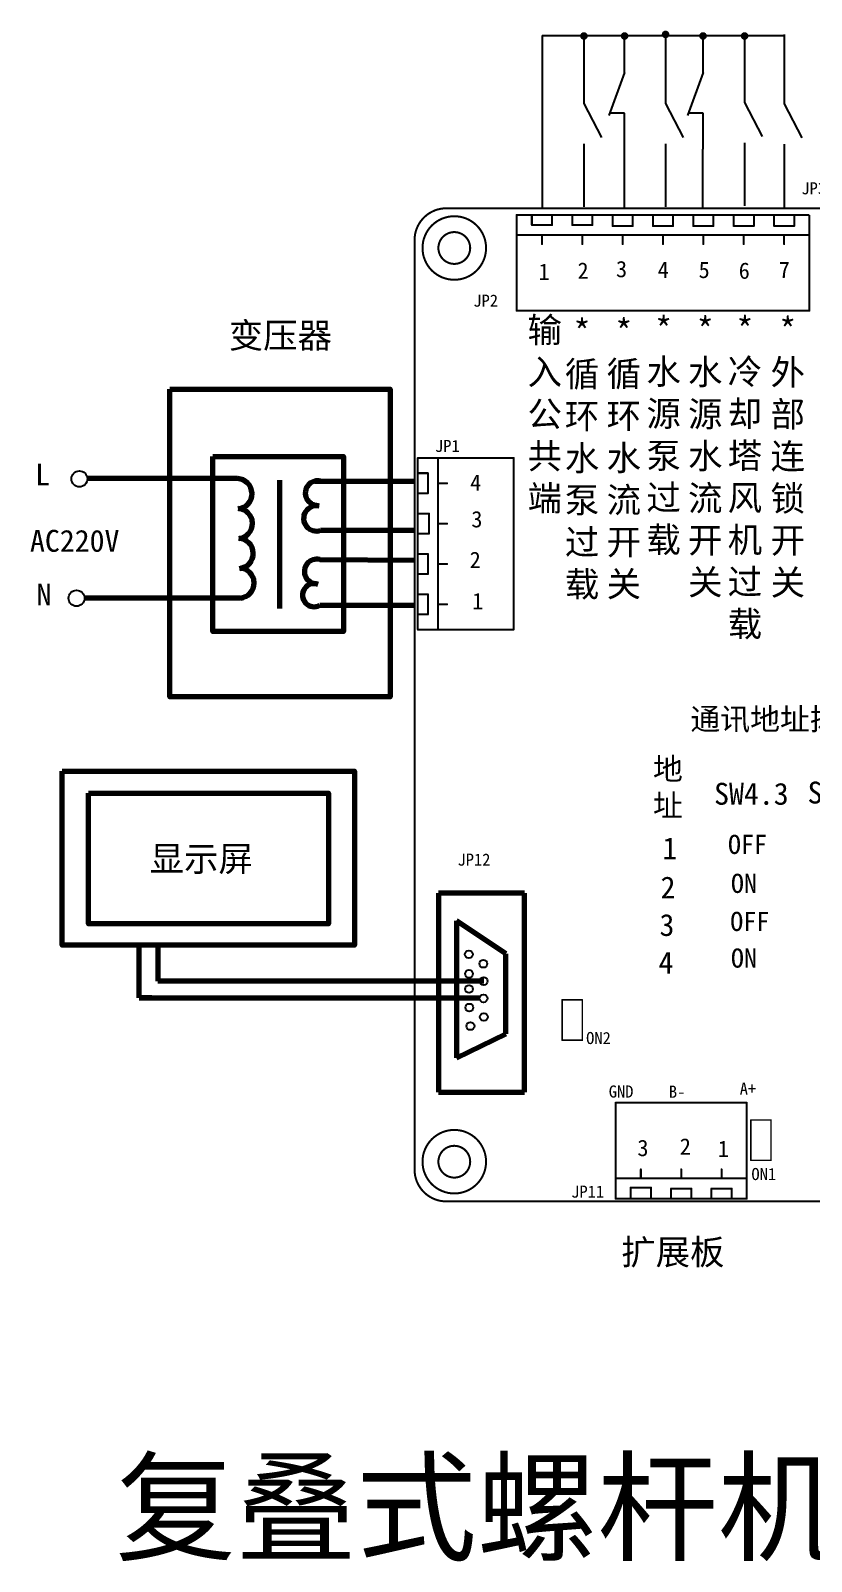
# Model space of a CAD drawing. Extents: x -2.3 to 11.7, y 28.4 to 36.9.
# Drawn here: x -2.28 to 1.59, y 29.16 to 36.74 of the extents above; entities that cross this region are included whole.
import ezdxf

# ---------------------------------------------------------------- set-up
doc = ezdxf.new("R2010")
doc.units = 0
doc.header["$MEASUREMENT"] = 0
doc.layers.get('0').update_dxf_attribs({"linetype": 'CONTINUOUS'})
for name, color, linetype in [('BOTTOMSOLDER', 250, 'CONTINUOUS'), ('instruction', 7, 'CONTINUOUS'), ('KEEPOUTLAYER', 250, 'CONTINUOUS'), ('MECHANICAL1', 251, 'CONTINUOUS'), ('TOPOVERLAY', 250, 'CONTINUOUS')]:
    doc.layers.add(name, color=color, linetype=linetype)
doc.styles.add('宋体', font='')
doc.styles.get('宋体').set_extended_font_data('SimSun')

# ---------------------------------------------------------------- blocks, each defined once
blk = doc.blocks.new('常闭2')
at = {"color": 0}
for p, q in [((1.28, 7.79), (1.28, 5.04)), ((1.28, 1.9), (2.48, 5.21)), ((1.28, 5.04), (2.42, 5.04)), ((1.28, 1.9), (1.28, -0.93))]:
    blk.add_line(p, q, dxfattribs=at)

msp = doc.modelspace()

# ---------------------------------------------------------------- hatches: boundary and pattern name
h = msp.add_hatch(color=256)
edge = h.paths.add_edge_path()
edge.add_arc((0.463, 36.7146), 0.0189, 180, 540)
h = msp.add_hatch(color=256)
edge = h.paths.add_edge_path()
edge.add_arc((0.6644, 36.7146), 0.0189, 180, 540)
h = msp.add_hatch(color=256)
edge = h.paths.add_edge_path()
edge.add_arc((0.8673, 36.7223), 0.0189, 180, 540)
h = msp.add_hatch(color=256)
edge = h.paths.add_edge_path()
edge.add_arc((1.0529, 36.7146), 0.0189, 180, 540)
h = msp.add_hatch(color=256)
edge = h.paths.add_edge_path()
edge.add_arc((1.259, 36.7146), 0.0189, 180, 540)

# ---------------------------------------------------------------- linework, layer by layer
at = {"layer": 'BOTTOMSOLDER', "color": 0, "linetype": 'Continuous'}
for p, q in [((0.2555, 36.7162), (0.2555, 35.8608)), ((0.2555, 36.7162), (1.4558, 36.7162)), ((0.4629, 36.7239), (0.4629, 36.3805)), ((0.8671, 36.7239), (0.8671, 36.3805)), ((1.2588, 36.7288), (1.2588, 36.3854)), ((1.4558, 36.7211), (1.4558, 36.3777)), ((0.4629, 36.3805), (0.4629, 36.3805)), ((0.4629, 36.3805), (0.5503, 36.2119)), ((0.8671, 36.3805), (0.9546, 36.2119)), ((0.8671, 36.3805), (0.8671, 36.3805)), ((1.2588, 36.3854), (1.3463, 36.2168)), ((1.2588, 36.3854), (1.2588, 36.3854)), ((1.4558, 36.3777), (1.5432, 36.2091)), ((0.5503, 36.2119), (0.5503, 36.2119)), ((0.9546, 36.2119), (0.9546, 36.2119)), ((1.2588, 36.1856), (1.2588, 35.8735)), ((1.3463, 36.2168), (1.3463, 36.2168)), ((0.4629, 36.1807), (0.4629, 35.8685)), ((0.8671, 36.1807), (0.8671, 35.8685)), ((1.4558, 36.1779), (1.4558, 35.8658))]:
    msp.add_line(p, q, dxfattribs=at)
at = {"layer": 'BOTTOMSOLDER', "color": 0, "linetype": 'Continuous', "lineweight": 80}
for p, q in [((-1.9961, 34.5211), (-1.9961, 34.5211)), ((-1.2535, 34.5211), (-1.9961, 34.5211)), ((-1.0461, 34.5133), (-1.0461, 33.8778)), ((-0.8722, 34.5084), (-0.3763, 34.5084)), ((-0.8417, 34.2651), (-0.3763, 34.2651)), ((-0.8464, 34.1202), (-0.3711, 34.1174)), ((-1.2393, 33.9292), (-2.0121, 33.9292)), ((-0.8464, 33.8938), (-0.3791, 33.8938)), ((0.1677, 32.4666), (-0.2575, 32.4666)), ((-0.2575, 32.4666), (-0.2571, 32.4568)), ((0.1677, 31.4808), (0.1677, 32.4666)), ((-0.2571, 32.4568), (-0.2571, 31.4808)), ((0.0767, 32.167), (-0.1683, 32.3302)), ((-0.1683, 32.3302), (-0.1683, 32.2931)), ((-0.1683, 32.2931), (-0.1683, 31.6513)), ((-1.7408, 32.1156), (-1.7408, 32.2087)), ((-1.647, 32.0313), (-1.647, 32.2087)), ((0.0767, 31.77), (0.0767, 32.167)), ((-1.7408, 31.9491), (-1.7408, 32.1156)), ((-0.0337, 32.0313), (-1.649, 32.0313)), ((-1.7408, 31.9491), (-0.0538, 31.9491)), ((-1.6778, 31.9491), (-1.7408, 31.9491)), ((-0.1683, 31.6513), (0.0767, 31.77)), ((-0.2571, 31.4808), (0.1677, 31.4808))]:
    msp.add_line(p, q, dxfattribs=at)
for points in [[(-1.5886, 34.9641), (-0.4978, 34.9641), (-0.4978, 33.4399), (-1.5886, 33.4399)], [(-1.376, 34.6315), (-0.7289, 34.6315), (-0.7289, 33.7632), (-1.376, 33.7632)], [(-2.1224, 33.0717), (-0.6739, 33.0717), (-0.6739, 32.2087), (-2.1224, 32.2087)], [(-1.9922, 32.9628), (-0.8027, 32.9628), (-0.8027, 32.3148), (-1.9922, 32.3148)]]:
    msp.add_lwpolyline(points, close=True, dxfattribs=at)
at = {"layer": 'BOTTOMSOLDER', "color": 0, "linetype": 'Continuous'}
for centre, radius in [((-2.037, 34.5199), 0.0395), ((-2.0511, 33.9286), 0.0395), ((-0.1075, 32.1639), 0.0194), ((-0.1075, 32.1639), 0.0194), ((-0.1068, 32.0675), 0.0194), ((-0.0357, 32.1173), 0.0194), ((-0.0357, 32.1173), 0.0194), ((-0.1065, 31.992), 0.0194), ((-0.1065, 31.992), 0.0194), ((-0.0337, 32.0313), 0.0194), ((-0.0347, 31.9454), 0.0194), ((-0.0347, 31.9454), 0.0194), ((-0.105, 31.9), 0.0194), ((-0.0331, 31.8534), 0.0194), ((-0.0995, 31.8085), 0.0194)]:
    msp.add_circle(centre, radius, dxfattribs=at)
at = {"layer": 'BOTTOMSOLDER', "color": 0, "linetype": 'Continuous', "lineweight": 80}
for centre, radius, start, end in [((-1.2564, 34.4465), 0.0747, 274.7493, 87.71897), ((-0.857, 34.4496), 0.0608, 75.50796, 271.17478), ((-1.2538, 34.2985), 0.0747, 274.7493, 87.71897), ((-0.8634, 34.3238), 0.0625, 77.28341, 290.21575), ((-1.2501, 34.1508), 0.0747, 274.7493, 87.71897), ((-1.2455, 34.0036), 0.0747, 274.7493, 87.71897), ((-0.8616, 34.0613), 0.0608, 75.50796, 271.17478), ((-0.8746, 33.9433), 0.057, 69.04348, 299.68451)]:
    msp.add_arc(centre, radius, start, end, dxfattribs=at)
at = {"layer": 'instruction', "color": 0}
for p, q in [((0.6642, 35.8608), (0.6642, 36.1541)), ((1.0527, 35.8608), (1.0527, 36.1541))]:
    msp.add_line(p, q, dxfattribs=at)
at = {"layer": 'KEEPOUTLAYER', "color": 0, "const_width": 0.01}
for points in [[(-0.3763, 35.7033, -0.414214), (-0.2188, 35.8608)], [(-0.2188, 30.9396, -0.414214), (-0.3763, 31.097)]]:
    msp.add_lwpolyline(points, format="xyb", dxfattribs=at)
at = {"layer": 'KEEPOUTLAYER', "color": 0}
for points, const_width in [([(-0.022, 35.664, 1), (-0.3369, 35.664, 1)], 0.01), ([(-0.3788, 35.7033, 1), (-0.3738, 35.7033, 1)], 0.005), ([(-0.3788, 35.7033, 1), (-0.3738, 35.7033, 1)], 0.005), ([(-0.3394, 35.664, 1), (-0.3344, 35.664, 1)], 0.005), ([(-0.0245, 35.664, 1), (-0.0195, 35.664, 1)], 0.005), ([(-0.022, 31.1364, 1), (-0.3369, 31.1364, 1)], 0.01), ([(-0.3394, 31.1364, 1), (-0.3344, 31.1364, 1)], 0.005), ([(-0.0245, 31.1364, 1), (-0.0195, 31.1364, 1)], 0.005), ([(-0.2213, 30.9396, 1), (-0.2163, 30.9396, 1)], 0.005), ([(-0.2213, 30.9396, 1), (-0.2163, 30.9396, 1)], 0.005)]:
    msp.add_lwpolyline(points, format="xyb", close=True, dxfattribs=dict(at, const_width=const_width))
at = {"layer": 'KEEPOUTLAYER', "color": 0, "const_width": 0.01}
for points in [[(-0.2188, 35.8608), (10.7185, 35.8608)], [(-0.3763, 31.097), (-0.3763, 35.7033)], [(-0.2188, 30.9396), (10.7185, 30.9396)]]:
    msp.add_lwpolyline(points, dxfattribs=at)
at = {"layer": 'MECHANICAL1', "color": 0}
for points, const_width in [([(-0.1007, 35.664, 1), (-0.2582, 35.664, 1)], 0.01), ([(-0.2607, 35.664, 1), (-0.2557, 35.664, 1)], 0.005), ([(-0.1032, 35.664, 1), (-0.0982, 35.664, 1)], 0.005), ([(-0.1007, 31.1364, 1), (-0.2582, 31.1364, 1)], 0.01), ([(-0.2607, 31.1364, 1), (-0.2557, 31.1364, 1)], 0.005), ([(-0.1032, 31.1364, 1), (-0.0982, 31.1364, 1)], 0.005)]:
    msp.add_lwpolyline(points, format="xyb", close=True, dxfattribs=dict(at, const_width=const_width))
at = {"layer": 'TOPOVERLAY', "color": 0}
for points, const_width in [([(0.1273, 35.8282, 1), (0.1323, 35.8282, 1)], 0.005), ([(0.1273, 35.8282, 1), (0.1323, 35.8282, 1)], 0.005), ([(0.2023, 35.8282, 1), (0.2073, 35.8282, 1)], 0.005), ([(0.3023, 35.8282, 1), (0.3073, 35.8282, 1)], 0.005), ([(0.6023, 35.8232, 1), (0.6073, 35.8232, 1)], 0.005), ([(0.7023, 35.8232, 1), (0.7073, 35.8232, 1)], 0.005), ([(0.8023, 35.8232, 1), (0.8073, 35.8232, 1)], 0.005), ([(0.9023, 35.8232, 1), (0.9073, 35.8232, 1)], 0.005), ([(1.0023, 35.8232, 1), (1.0073, 35.8232, 1)], 0.005), ([(1.1023, 35.8232, 1), (1.1073, 35.8232, 1)], 0.005), ([(1.2023, 35.8232, 1), (1.2073, 35.8232, 1)], 0.005), ([(1.3023, 35.8232, 1), (1.3073, 35.8232, 1)], 0.005), ([(1.4023, 35.8232, 1), (1.4073, 35.8232, 1)], 0.005), ([(1.5023, 35.8232, 1), (1.5073, 35.8232, 1)], 0.005), ([(0.1273, 35.7282, 1), (0.1323, 35.7282, 1)], 0.005), ([(0.2023, 35.7782, 1), (0.2073, 35.7782, 1)], 0.005), ([(0.2023, 35.7782, 1), (0.2073, 35.7782, 1)], 0.005), ([(0.2523, 35.7282, 1), (0.2573, 35.7282, 1)], 0.005), ([(0.3023, 35.7782, 1), (0.3073, 35.7782, 1)], 0.005), ([(0.3023, 35.7782, 1), (0.3073, 35.7782, 1)], 0.005), ([(0.4023, 35.7782, 1), (0.4073, 35.7782, 1)], 0.005), ([(0.4023, 35.7782, 1), (0.4073, 35.7782, 1)], 0.005), ([(0.4523, 35.7282, 1), (0.4573, 35.7282, 1)], 0.005), ([(0.5023, 35.7782, 1), (0.5073, 35.7782, 1)], 0.005), ([(0.5023, 35.7782, 1), (0.5073, 35.7782, 1)], 0.005), ([(0.6023, 35.7732, 1), (0.6073, 35.7732, 1)], 0.005), ([(0.6023, 35.7732, 1), (0.6073, 35.7732, 1)], 0.005), ([(0.6523, 35.7282, 1), (0.6573, 35.7282, 1)], 0.005), ([(0.7023, 35.7732, 1), (0.7073, 35.7732, 1)], 0.005), ([(0.7023, 35.7732, 1), (0.7073, 35.7732, 1)], 0.005), ([(0.8023, 35.7732, 1), (0.8073, 35.7732, 1)], 0.005), ([(0.8023, 35.7732, 1), (0.8073, 35.7732, 1)], 0.005), ([(0.8523, 35.7282, 1), (0.8573, 35.7282, 1)], 0.005), ([(0.9023, 35.7732, 1), (0.9073, 35.7732, 1)], 0.005), ([(0.9023, 35.7732, 1), (0.9073, 35.7732, 1)], 0.005), ([(0.9273, 35.7282, 1), (0.9323, 35.7282, 1)], 0.005), ([(0.9773, 35.7282, 1), (0.9823, 35.7282, 1)], 0.005), ([(1.0023, 35.7732, 1), (1.0073, 35.7732, 1)], 0.005), ([(1.0023, 35.7732, 1), (1.0073, 35.7732, 1)], 0.005), ([(1.0523, 35.7282, 1), (1.0573, 35.7282, 1)], 0.005), ([(1.1023, 35.7732, 1), (1.1073, 35.7732, 1)], 0.005), ([(1.1023, 35.7732, 1), (1.1073, 35.7732, 1)], 0.005), ([(1.2023, 35.7732, 1), (1.2073, 35.7732, 1)], 0.005), ([(1.2023, 35.7732, 1), (1.2073, 35.7732, 1)], 0.005), ([(1.2523, 35.7282, 1), (1.2573, 35.7282, 1)], 0.005), ([(1.3023, 35.7732, 1), (1.3073, 35.7732, 1)], 0.005), ([(1.3023, 35.7732, 1), (1.3073, 35.7732, 1)], 0.005), ([(1.4023, 35.7732, 1), (1.4073, 35.7732, 1)], 0.005), ([(1.4023, 35.7732, 1), (1.4073, 35.7732, 1)], 0.005), ([(1.4523, 35.7282, 1), (1.4573, 35.7282, 1)], 0.005), ([(1.5023, 35.7732, 1), (1.5073, 35.7732, 1)], 0.005), ([(1.5023, 35.7732, 1), (1.5073, 35.7732, 1)], 0.005), ([(1.5773, 35.7282, 1), (1.5823, 35.7282, 1)], 0.005), ([(-0.3788, 35.7183, 1), (-0.3738, 35.7183, 1)], 0.005), ([(0.2523, 35.6832, 1), (0.2573, 35.6832, 1)], 0.005), ([(0.4523, 35.6832, 1), (0.4573, 35.6832, 1)], 0.005), ([(0.6523, 35.6832, 1), (0.6573, 35.6832, 1)], 0.005), ([(0.8523, 35.6832, 1), (0.8573, 35.6832, 1)], 0.005), ([(1.0523, 35.6832, 1), (1.0573, 35.6832, 1)], 0.005), ([(1.2523, 35.6832, 1), (1.2573, 35.6832, 1)], 0.005), ([(1.4523, 35.6832, 1), (1.4573, 35.6832, 1)], 0.005), ([(0.1273, 35.3532, 1), (0.1323, 35.3532, 1)], 0.005), ([(0.1273, 35.3532, 1), (0.1323, 35.3532, 1)], 0.005), ([(1.5773, 35.3532, 1), (1.5823, 35.3532, 1)], 0.005), ([(1.5773, 35.3532, 1), (1.5823, 35.3532, 1)], 0.005), ([(-0.3627, 34.6232, 1), (-0.3577, 34.6232, 1)], 0.005), ([(-0.3627, 34.6232, 1), (-0.3577, 34.6232, 1)], 0.005), ([(-0.2627, 34.6232, 1), (-0.2577, 34.6232, 1)], 0.005), ([(0.1123, 34.6232, 1), (0.1173, 34.6232, 1)], 0.005), ([(0.1123, 34.6232, 1), (0.1173, 34.6232, 1)], 0.005), ([(-0.3627, 34.5482, 1), (-0.3577, 34.5482, 1)], 0.005), ([(-0.3127, 34.5482, 1), (-0.3077, 34.5482, 1)], 0.005), ([(-0.3127, 34.5482, 1), (-0.3077, 34.5482, 1)], 0.005), ([(-0.3627, 34.4482, 1), (-0.3577, 34.4482, 1)], 0.005), ([(-0.3127, 34.4482, 1), (-0.3077, 34.4482, 1)], 0.005), ([(-0.3127, 34.4482, 1), (-0.3077, 34.4482, 1)], 0.005), ([(-0.2627, 34.4982, 1), (-0.2577, 34.4982, 1)], 0.005), ([(-0.2177, 34.4982, 1), (-0.2127, 34.4982, 1)], 0.005), ([(-0.3577, 34.3482, 1), (-0.3527, 34.3482, 1)], 0.005), ([(-0.3077, 34.3482, 1), (-0.3027, 34.3482, 1)], 0.005), ([(-0.3077, 34.3482, 1), (-0.3027, 34.3482, 1)], 0.005), ([(-0.2627, 34.2982, 1), (-0.2577, 34.2982, 1)], 0.005), ([(-0.2177, 34.2982, 1), (-0.2127, 34.2982, 1)], 0.005), ([(-0.3577, 34.2482, 1), (-0.3527, 34.2482, 1)], 0.005), ([(-0.3077, 34.2482, 1), (-0.3027, 34.2482, 1)], 0.005), ([(-0.3077, 34.2482, 1), (-0.3027, 34.2482, 1)], 0.005), ([(-0.3627, 34.1482, 1), (-0.3577, 34.1482, 1)], 0.005), ([(-0.3127, 34.1482, 1), (-0.3077, 34.1482, 1)], 0.005), ([(-0.3127, 34.1482, 1), (-0.3077, 34.1482, 1)], 0.005), ([(-0.2627, 34.0982, 1), (-0.2577, 34.0982, 1)], 0.005), ([(-0.2177, 34.0982, 1), (-0.2127, 34.0982, 1)], 0.005), ([(-0.3627, 34.0482, 1), (-0.3577, 34.0482, 1)], 0.005), ([(-0.3127, 34.0482, 1), (-0.3077, 34.0482, 1)], 0.005), ([(-0.3127, 34.0482, 1), (-0.3077, 34.0482, 1)], 0.005), ([(-0.3627, 33.9482, 1), (-0.3577, 33.9482, 1)], 0.005), ([(-0.3127, 33.9482, 1), (-0.3077, 33.9482, 1)], 0.005), ([(-0.3127, 33.9482, 1), (-0.3077, 33.9482, 1)], 0.005), ([(-0.3627, 33.8482, 1), (-0.3577, 33.8482, 1)], 0.005), ([(-0.3127, 33.8482, 1), (-0.3077, 33.8482, 1)], 0.005), ([(-0.3127, 33.8482, 1), (-0.3077, 33.8482, 1)], 0.005), ([(-0.2627, 33.8982, 1), (-0.2577, 33.8982, 1)], 0.005), ([(-0.2177, 33.8982, 1), (-0.2127, 33.8982, 1)], 0.005), ([(-0.3627, 33.7732, 1), (-0.3577, 33.7732, 1)], 0.005), ([(-0.3627, 33.7732, 1), (-0.3577, 33.7732, 1)], 0.005), ([(-0.2627, 33.7732, 1), (-0.2577, 33.7732, 1)], 0.005), ([(0.1123, 33.7732, 1), (0.1173, 33.7732, 1)], 0.005), ([(0.1123, 33.7732, 1), (0.1173, 33.7732, 1)], 0.005), ([(0.3529, 31.9382, 1), (0.3568, 31.9382, 1)], 0.00394), ([(0.3529, 31.9382, 1), (0.3568, 31.9382, 1)], 0.00394), ([(0.4529, 31.9382, 1), (0.4568, 31.9382, 1)], 0.00394), ([(0.4529, 31.9382, 1), (0.4568, 31.9382, 1)], 0.00394), ([(0.3529, 31.7382, 1), (0.3568, 31.7382, 1)], 0.00394), ([(0.3529, 31.7382, 1), (0.3568, 31.7382, 1)], 0.00394), ([(0.4529, 31.7382, 1), (0.4568, 31.7382, 1)], 0.00394), ([(0.4529, 31.7382, 1), (0.4568, 31.7382, 1)], 0.00394), ([(0.6173, 31.4282, 1), (0.6223, 31.4282, 1)], 0.005), ([(0.6173, 31.4282, 1), (0.6223, 31.4282, 1)], 0.005), ([(1.2673, 31.4282, 1), (1.2723, 31.4282, 1)], 0.005), ([(1.2673, 31.4282, 1), (1.2723, 31.4282, 1)], 0.005), ([(1.2879, 31.3432, 1), (1.2918, 31.3432, 1)], 0.00394), ([(1.2879, 31.3432, 1), (1.2918, 31.3432, 1)], 0.00394), ([(1.3879, 31.3432, 1), (1.3918, 31.3432, 1)], 0.00394), ([(1.3879, 31.3432, 1), (1.3918, 31.3432, 1)], 0.00394), ([(0.7423, 31.0982, 1), (0.7473, 31.0982, 1)], 0.005), ([(0.9423, 31.0982, 1), (0.9473, 31.0982, 1)], 0.005), ([(1.1423, 31.0982, 1), (1.1473, 31.0982, 1)], 0.005), ([(1.2879, 31.1432, 1), (1.2918, 31.1432, 1)], 0.00394), ([(1.2879, 31.1432, 1), (1.2918, 31.1432, 1)], 0.00394), ([(1.3879, 31.1432, 1), (1.3918, 31.1432, 1)], 0.00394), ([(1.3879, 31.1432, 1), (1.3918, 31.1432, 1)], 0.00394), ([(0.6173, 31.0532, 1), (0.6223, 31.0532, 1)], 0.005), ([(0.7423, 31.0532, 1), (0.7473, 31.0532, 1)], 0.005), ([(0.9423, 31.0532, 1), (0.9473, 31.0532, 1)], 0.005), ([(1.1423, 31.0532, 1), (1.1473, 31.0532, 1)], 0.005), ([(1.2673, 31.0532, 1), (1.2723, 31.0532, 1)], 0.005), ([(0.6173, 30.9532, 1), (0.6223, 30.9532, 1)], 0.005), ([(0.6173, 30.9532, 1), (0.6223, 30.9532, 1)], 0.005), ([(0.6923, 31.0082, 1), (0.6973, 31.0082, 1)], 0.005), ([(0.6923, 31.0082, 1), (0.6973, 31.0082, 1)], 0.005), ([(0.6923, 30.9582, 1), (0.6973, 30.9582, 1)], 0.005), ([(0.7923, 31.0082, 1), (0.7973, 31.0082, 1)], 0.005), ([(0.7923, 31.0082, 1), (0.7973, 31.0082, 1)], 0.005), ([(0.7923, 30.9582, 1), (0.7973, 30.9582, 1)], 0.005), ([(0.8923, 31.0032, 1), (0.8973, 31.0032, 1)], 0.005), ([(0.8923, 31.0032, 1), (0.8973, 31.0032, 1)], 0.005), ([(0.8923, 30.9532, 1), (0.8973, 30.9532, 1)], 0.005), ([(0.9923, 31.0032, 1), (0.9973, 31.0032, 1)], 0.005), ([(0.9923, 31.0032, 1), (0.9973, 31.0032, 1)], 0.005), ([(0.9923, 30.9532, 1), (0.9973, 30.9532, 1)], 0.005), ([(1.0923, 31.0032, 1), (1.0973, 31.0032, 1)], 0.005), ([(1.0923, 31.0032, 1), (1.0973, 31.0032, 1)], 0.005), ([(1.0923, 30.9532, 1), (1.0973, 30.9532, 1)], 0.005), ([(1.1923, 31.0032, 1), (1.1973, 31.0032, 1)], 0.005), ([(1.1923, 31.0032, 1), (1.1973, 31.0032, 1)], 0.005), ([(1.1923, 30.9532, 1), (1.1973, 30.9532, 1)], 0.005), ([(1.2673, 30.9532, 1), (1.2723, 30.9532, 1)], 0.005), ([(1.2673, 30.9532, 1), (1.2723, 30.9532, 1)], 0.005), ([(-0.2363, 30.9396, 1), (-0.2313, 30.9396, 1)], 0.005)]:
    msp.add_lwpolyline(points, format="xyb", close=True, dxfattribs=dict(at, const_width=const_width))
for points, const_width in [([(0.1298, 35.8282), (1.5798, 35.8282)], 0.01), ([(0.1298, 35.3532), (0.1298, 35.8282)], 0.01), ([(0.2048, 35.7782), (0.2048, 35.8282)], 0.01), ([(0.3048, 35.7782), (0.3048, 35.8282)], 0.01), ([(0.4048, 35.7782), (0.4048, 35.8282)], 0.01), ([(0.5048, 35.7782), (0.5048, 35.8282)], 0.01), ([(0.6048, 35.7732), (0.6048, 35.8232)], 0.01), ([(0.7048, 35.7732), (0.7048, 35.8232)], 0.01), ([(0.8048, 35.7732), (0.8048, 35.8232)], 0.01), ([(0.9048, 35.7732), (0.9048, 35.8232)], 0.01), ([(1.0048, 35.7732), (1.0048, 35.8232)], 0.01), ([(1.1048, 35.7732), (1.1048, 35.8232)], 0.01), ([(1.2048, 35.7732), (1.2048, 35.8232)], 0.01), ([(1.3048, 35.7732), (1.3048, 35.8232)], 0.01), ([(1.4048, 35.7732), (1.4048, 35.8232)], 0.01), ([(1.5048, 35.7732), (1.5048, 35.8232)], 0.01), ([(1.5798, 35.3532), (1.5798, 35.8282)], 0.01), ([(0.1298, 35.7282), (0.9798, 35.7282)], 0.01), ([(0.2048, 35.7782), (0.3048, 35.7782)], 0.01), ([(0.2548, 35.6832), (0.2548, 35.7282)], 0.01), ([(0.4048, 35.7782), (0.5048, 35.7782)], 0.01), ([(0.4548, 35.6832), (0.4548, 35.7282)], 0.01), ([(0.6048, 35.7732), (0.7048, 35.7732)], 0.01), ([(0.6548, 35.6832), (0.6548, 35.7282)], 0.01), ([(0.8048, 35.7732), (0.9048, 35.7732)], 0.01), ([(0.8548, 35.6832), (0.8548, 35.7282)], 0.01), ([(0.9298, 35.7282), (1.5798, 35.7282)], 0.01), ([(1.0048, 35.7732), (1.1048, 35.7732)], 0.01), ([(1.0548, 35.6832), (1.0548, 35.7282)], 0.01), ([(1.2048, 35.7732), (1.3048, 35.7732)], 0.01), ([(1.2548, 35.6832), (1.2548, 35.7282)], 0.01), ([(1.4048, 35.7732), (1.5048, 35.7732)], 0.01), ([(1.4548, 35.6832), (1.4548, 35.7282)], 0.01), ([(0.1298, 35.3532), (1.5798, 35.3532)], 0.01), ([(-0.3602, 33.7732), (-0.3602, 34.6232)], 0.01), ([(-0.3602, 34.6232), (0.1148, 34.6232)], 0.01), ([(-0.2602, 33.7732), (-0.2602, 34.6232)], 0.01), ([(0.1148, 33.7732), (0.1148, 34.6232)], 0.01), ([(-0.3602, 34.5482), (-0.3102, 34.5482)], 0.01), ([(-0.3102, 34.4482), (-0.3102, 34.5482)], 0.01), ([(-0.3602, 34.4482), (-0.3102, 34.4482)], 0.01), ([(-0.2602, 34.4982), (-0.2152, 34.4982)], 0.01), ([(-0.3552, 34.3482), (-0.3052, 34.3482)], 0.01), ([(-0.3052, 34.2482), (-0.3052, 34.3482)], 0.01), ([(-0.2602, 34.2982), (-0.2152, 34.2982)], 0.01), ([(-0.3552, 34.2482), (-0.3052, 34.2482)], 0.01), ([(-0.3602, 34.1482), (-0.3102, 34.1482)], 0.01), ([(-0.3102, 34.0482), (-0.3102, 34.1482)], 0.01), ([(-0.2602, 34.0982), (-0.2152, 34.0982)], 0.01), ([(-0.3602, 34.0482), (-0.3102, 34.0482)], 0.01), ([(-0.3602, 33.9482), (-0.3102, 33.9482)], 0.01), ([(-0.3102, 33.8482), (-0.3102, 33.9482)], 0.01), ([(-0.3602, 33.8482), (-0.3102, 33.8482)], 0.01), ([(-0.2602, 33.8982), (-0.2152, 33.8982)], 0.01), ([(-0.3602, 33.7732), (0.1148, 33.7732)], 0.01), ([(0.3548, 31.9382), (0.4548, 31.9382)], 0.00787), ([(0.3548, 31.7382), (0.3548, 31.9382)], 0.00787), ([(0.4548, 31.7382), (0.4548, 31.9382)], 0.00787), ([(0.3548, 31.7382), (0.4548, 31.7382)], 0.00787), ([(0.6198, 30.9532), (0.6198, 31.4282)], 0.01), ([(0.6198, 31.4282), (1.2698, 31.4282)], 0.01), ([(1.2698, 30.9532), (1.2698, 31.4282)], 0.01), ([(1.2898, 31.3432), (1.3898, 31.3432)], 0.00787), ([(1.2898, 31.1432), (1.2898, 31.3432)], 0.00787), ([(1.3898, 31.1432), (1.3898, 31.3432)], 0.00787), ([(0.7448, 31.0532), (0.7448, 31.0982)], 0.01), ([(0.9448, 31.0532), (0.9448, 31.0982)], 0.01), ([(1.1448, 31.0532), (1.1448, 31.0982)], 0.01), ([(1.2898, 31.1432), (1.3898, 31.1432)], 0.00787), ([(0.6198, 31.0532), (1.2698, 31.0532)], 0.01), ([(0.6198, 30.9532), (1.2698, 30.9532)], 0.01), ([(0.6948, 30.9582), (0.6948, 31.0082)], 0.01), ([(0.6948, 31.0082), (0.7948, 31.0082)], 0.01), ([(0.7948, 30.9582), (0.7948, 31.0082)], 0.01), ([(0.8948, 30.9532), (0.8948, 31.0032)], 0.01), ([(0.8948, 31.0032), (0.9948, 31.0032)], 0.01), ([(0.9948, 30.9532), (0.9948, 31.0032)], 0.01), ([(1.0948, 31.0032), (1.1948, 31.0032)], 0.01), ([(1.0948, 30.9532), (1.0948, 31.0032)], 0.01), ([(1.1948, 30.9532), (1.1948, 31.0032)], 0.01)]:
    msp.add_lwpolyline(points, dxfattribs=dict(at, const_width=const_width))

# ---------------------------------------------------------------- block references
at = {"color": 0, "xscale": 0.0644779979224186, "yscale": 0.06447799792241815, "zscale": 0.06447799792241861, "rotation": 180}
for p in [(0.7469, 36.6563), (1.1354, 36.6563)]:
    msp.add_blockref('常闭2', p, dxfattribs=at)

# ---------------------------------------------------------------- texts
at = {"layer": 'BOTTOMSOLDER', "color": 0, "linetype": 'Continuous'}
for s, insert, char_height, width, attachment_point in [('{\\fSimSun|b0|i0|c134|p54;变压器}', (-1.2968, 35.2932), 0.125, 0.811667, 1), ('{\\fSimSun|b0|i0|c134|p54;输入公共端}', (0.2687, 35.3208), 0.125, 0.036797, 2), ('{\\fSimSun|b0|i0|c134|p54;*循环\\P水泵过载}', (0.4534, 35.3105), 0.125, 0.036797, 2), ('{\\fSimSun|b0|i0|c134|p54;*\\P循环\\P水流开关}', (0.6604, 35.3116), 0.125, 0.036797, 2), ('{\\fSimSun|b0|i0|c134|p54;*\\P水源泵过载}', (0.8578, 35.3229), 0.125, 0.036797, 2), ('{\\fSimSun|b0|i0|c134|p54;*\\P水源水流开关}', (1.0639, 35.3207), 0.125, 0.036797, 2), ('{\\fSimSun|b0|i0|c134|p54;*冷却塔风机过载}', (1.2605, 35.3223), 0.125, 0.036797, 2), ('{\\fSimSun|b0|i0|c134|p54;*外部连锁开关}', (1.4728, 35.3195), 0.125, 0.036797, 2), ('L', (-2.256, 34.596), 0.1086, 0.036797, 1), ('AC220V', (-2.2817, 34.2673), 0.10857, 0.036797, 1), ('N', (-2.2493, 34.0012), 0.1086, 0.036797, 1), ('{\\fSimSun|b0|i0|c134|p54;通讯地址拨码}', (0.99, 33.3841), 0.108573, 1.019296, 1), ('{\\fSimSun|b0|i0|c134|p54;地址}', (0.8048, 33.1372), 0.108573, 0.036797, 1), ('{\\fSimSun|b0|i0|c134|p54;显示屏}', (-1.6887, 32.7), 0.125, 0.811667, 1), ('1', (0.8514, 32.7435), 0.1086, 0.036797, 1), ('2', (0.8424, 32.5497), 0.1086, 0.036797, 1), ('3', (0.8371, 32.3635), 0.1086, 0.036797, 1), ('4', (0.8324, 32.1772), 0.1086, 0.036797, 1), ('{\\fSimSun|b0|i0|c134|p54;扩展板}', (0.6476, 30.7512), 0.125, 0.811667, 1), ('\\pt2.1878,11.814;{\\fSimSun|b0|i0|c134|p54;复叠式螺杆机组}', (-1.8581, 29.6423), 0.437567, 5.040106, 1)]:
    msp.add_mtext(s, dxfattribs=dict(at, insert=insert, char_height=char_height, width=width, attachment_point=attachment_point))
at = {"layer": 'BOTTOMSOLDER', "color": 0, "linetype": 'Continuous', "char_height": 0.10857, "width": 0.036797, "attachment_point": 1, "style": '宋体'}
for s, insert in [('SW4.3', (1.108, 33.0138)), ('SW4.2', (1.5711, 33.0197))]:
    msp.add_mtext(s, dxfattribs=dict(at, insert=insert))
at = {"layer": 'TOPOVERLAY', "color": 0}
for s, height, p in [('JP3', 0.06, (1.54, 35.9299)), ('1 ', 0.081, (0.2377, 35.5061)), ('2', 0.081, (0.431, 35.5112)), ('3', 0.081, (0.6217, 35.5191)), ('4', 0.081, (0.8283, 35.5151)), ('5', 0.081, (1.031, 35.5151)), ('6', 0.081, (1.2297, 35.5112)), ('7', 0.081, (1.4283, 35.5151)), ('4', 0.081, (-0.1008, 34.4611)), ('3', 0.081, (-0.095, 34.2796)), ('2', 0.081, (-0.1033, 34.0781)), ('1', 0.081, (-0.0905, 33.8741)), ('JP12', 0.06, (-0.1635, 32.6033)), ('3', 0.081, (0.7278, 31.1641)), ('2', 0.081, (0.9378, 31.1712)), ('1 ', 0.081, (1.1262, 31.1601)), ('JP11', 0.06, (0.3998, 30.9582))]:
    msp.add_text(s, height=height, dxfattribs=at).set_placement(p)
for s, p in [('JP2', (-0.0852, 35.3732)), ('JP1', (-0.2752, 34.6532)), ('GND', (0.5858, 31.4542)), ('B-', (0.8838, 31.4532)), ('A+', (1.2348, 31.4682))]:
    msp.add_text(s, height=0.06, rotation=360, dxfattribs=at).set_placement(p)
at = {"layer": 'TOPOVERLAY', "color": 0, "style": '宋体'}
for s, p in [('OFF', (1.1767, 32.6613)), ('ON', (1.1913, 32.4683)), ('OFF', (1.1877, 32.2796)), ('ON', (1.1913, 32.0981))]:
    msp.add_text(s, height=0.09479, dxfattribs=at).set_placement(p)
for s, p in [('ON2', (0.4738, 31.7192)), ('ON1', (1.2928, 31.0452))]:
    msp.add_text(s, height=0.06, rotation=360, dxfattribs=at).set_placement(p)

doc.saveas('drawing.dxf')
